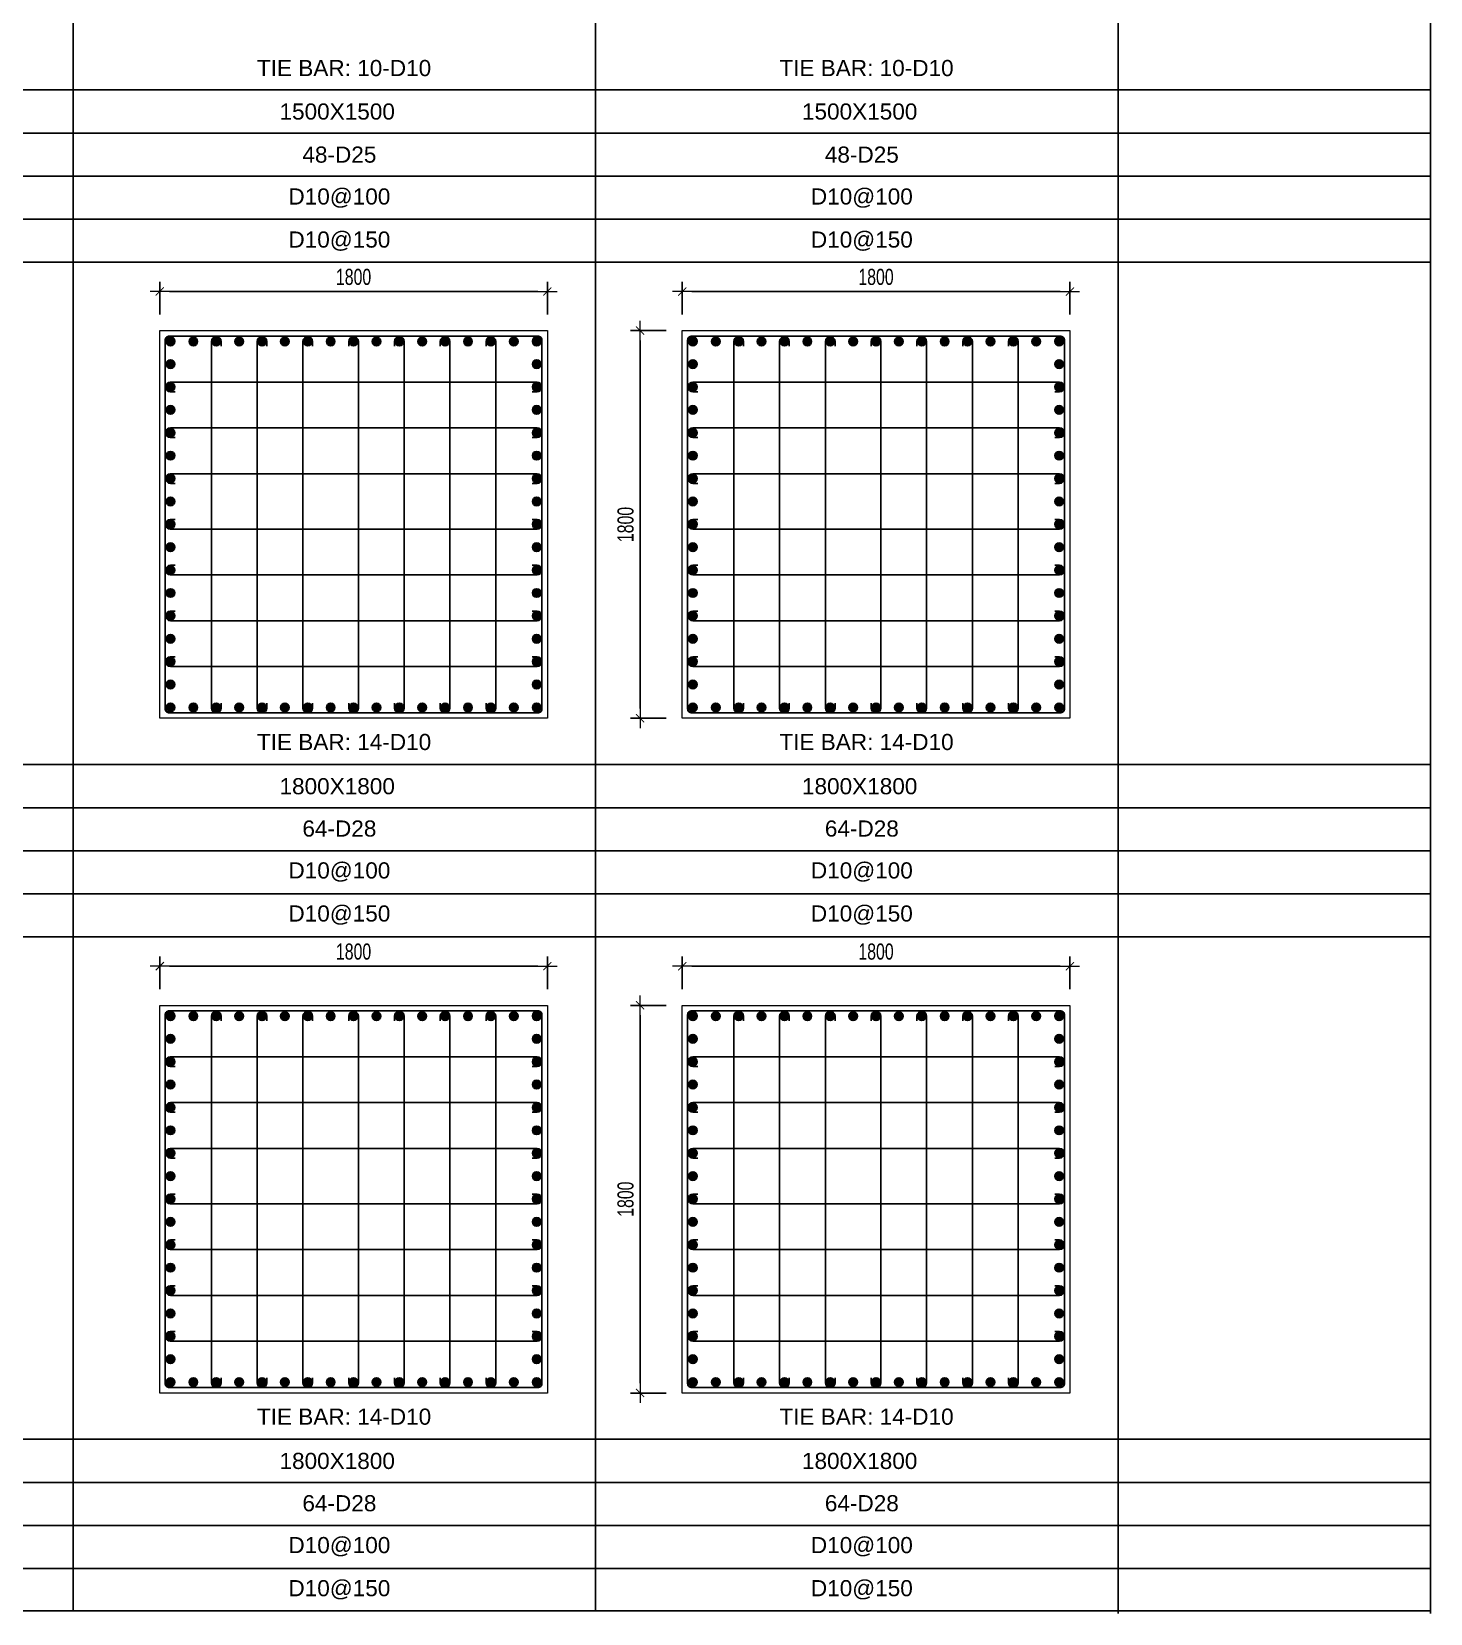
# Model space of a CAD drawing. Header units: millimetres. Extents: x 61878 to 380960, y -19809 to 191918.
# Drawn here: x 372362 to 378857, y 86293 to 93637 of the extents above; entities that cross this region are included whole.
import ezdxf
from ezdxf.enums import TextEntityAlignment as Align

# ---------------------------------------------------------------- set-up
doc = ezdxf.new("R2010")
doc.units = ezdxf.units.MM
doc.linetypes.add('CENTER2', pattern=[1.125, 0.75, -0.125, 0.125, -0.125])
doc.layers.get('Defpoints').update_dxf_attribs({"color": 151, "lineweight": 9})
for name, color, linetype in [('2', 2, 'Continuous'), ('CEN', 1, 'CENTER2'), ('STL', 3, 'Continuous'), ('TIT1', 3, 'Continuous')]:
    doc.layers.add(name, color=color, linetype=linetype)
doc.layers.add('NDC_S_CONTINUOUS', color=3, linetype='Continuous', lineweight=20)
doc.layers.add('NDC_S_DIM', color=1, linetype='Continuous', lineweight=15)
doc.styles.add('NDC_ARIAL', font='arial.ttf', dxfattribs={"width": 0.85})
doc.styles.add('NDC_DIM', font='', dxfattribs={"width": 0.75})
doc.styles.get('NDC_DIM').set_extended_font_data('Dotum')
doc.dimstyles.new('NDC_dim_30', dxfattribs={"dimscale": 30, "dimtxt": 2.5, "dimasz": 1.5, "dimexe": 1.5, "dimexo": 2.5, "dimgap": 1, "dimtad": 1, "dimdec": 0, "dimzin": 0, "dimdsep": 46, "dimtxsty": 'NDC_DIM', "dimblk": 'DIMMARK', "dimcen": 0.09, "dimdle": 1.2, "dimclrd": 1, "dimclre": 1, "dimclrt": 3, "dimadec": 0, "dimazin": 0, "dimtfac": 1, "dimtdec": 0, "dimtix": 1, "dimtofl": 0, "dimtmove": 0, "dimatfit": 3, "dimfxl": 8, "dimfxlon": 1, "dimtolj": 1, "dimtzin": 0, "dimarcsym": 0})

# ---------------------------------------------------------------- blocks, each defined once
blk = doc.blocks.new('DIMMARK')
at = {"layer": 'NDC_S_DIM', "color": 1}
blk.add_line((-1.5, 0), (1, 0), dxfattribs=at)
at = {"layer": 'NDC_S_DIM', "color": 2, "const_width": 0.1}
blk.add_lwpolyline([(-0.42, -0.42), (0.42, 0.42)], dxfattribs=at)
blk = doc.blocks.new('*D1591')
at = {"layer": 'Defpoints', "color": 0, "ltscale": 40, "transparency": 16777216}
for p in [(374757.1, 89297.7), (372957.1, 89116.1), (374757.1, 89116.1)]:
    blk.add_point(p, dxfattribs=at)
at = {"layer": 'NDC_S_DIM', "color": 1, "lineweight": -2, "ltscale": 40, "transparency": 16777216}
for p, q in [((372957.1, 89191.1), (372957.1, 89342.7)), ((374757.1, 89191.1), (374757.1, 89342.7)), ((373002.1, 89297.7), (374712.1, 89297.7))]:
    blk.add_line(p, q, dxfattribs=at)
at = {"layer": 'NDC_S_DIM', "color": 1, "lineweight": -2, "ltscale": 40, "transparency": 16777216, "xscale": 45, "yscale": 45, "zscale": 45, "rotation": 180}
blk.add_blockref('DIMMARK', (372957.1, 89297.7), dxfattribs=at)
at = {"layer": 'NDC_S_DIM', "color": 1, "lineweight": -2, "ltscale": 40, "transparency": 16777216, "xscale": 45, "yscale": 45, "zscale": 45}
blk.add_blockref('DIMMARK', (374757.1, 89297.7), dxfattribs=at)
at = {"layer": 'NDC_S_DIM', "color": 3, "ltscale": 40, "transparency": 16777216, "insert": (373857.1, 89365.3), "char_height": 75, "attachment_point": 5, "style": 'NDC_DIM'}
blk.add_mtext('\\A1;1800', dxfattribs=at)
blk = doc.blocks.new('8')
at = {"layer": '2'}
blk.add_hatch(color=256, dxfattribs=at).paths.add_polyline_path([(20, 0, 0.386127), (1.9, 19.9), (-1.9, 19.9, 0.386127), (-20, 0, 1)])
blk.add_circle((0, 0), 20, dxfattribs=at)
blk = doc.blocks.new('5')
at = {"layer": 'CEN', "rotation": 180}
blk.add_blockref('8', (0, 0), dxfattribs=at)
blk = doc.blocks.new('*U1587')
at = {"layer": 'STL', "xscale": -1, "rotation": 270}
blk.add_blockref('5', (0, 0), dxfattribs=at)
blk = doc.blocks.new('*U1588')
at = {"layer": 'NDC_S_DIM', "color": 0, "linetype": 'ByBlock', "lineweight": -2, "transparency": 16777216}
for p in [(308694.2, 70751.5), (308800.5, 70751.5), (308906.8, 70751.5), (309013.1, 70751.5), (309119.4, 70751.5), (309225.6, 70751.5), (309331.9, 70751.5), (309438.2, 70751.5), (309544.5, 70751.5), (309650.7, 70751.5), (309757, 70751.5), (309863.3, 70751.5), (309969.6, 70751.5), (310075.9, 70751.5), (310182.1, 70751.5), (310288.4, 70751.5), (310394.7, 70751.5)]:
    blk.add_blockref('*U1587', p, dxfattribs=at)
blk = doc.blocks.new('*U1589')
at = {"layer": 'STL', "xscale": -1, "rotation": 270}
blk.add_blockref('5', (0, 0), dxfattribs=at)
blk = doc.blocks.new('*U1590')
at = {"layer": 'NDC_S_DIM', "color": 0, "linetype": 'ByBlock', "lineweight": -2, "transparency": 16777216}
for p in [(308694.2, 70751.5), (308800.5, 70751.5), (308906.8, 70751.5), (309013.1, 70751.5), (309119.4, 70751.5), (309225.6, 70751.5), (309331.9, 70751.5), (309438.2, 70751.5), (309544.5, 70751.5), (309650.7, 70751.5), (309757, 70751.5), (309863.3, 70751.5), (309969.6, 70751.5), (310075.9, 70751.5), (310182.1, 70751.5), (310288.4, 70751.5), (310394.7, 70751.5)]:
    blk.add_blockref('*U1589', p, dxfattribs=at)
blk = doc.blocks.new('*U1583')
at = {"layer": 'STL', "xscale": -1, "rotation": 270}
blk.add_blockref('5', (0, 0), dxfattribs=at)
blk = doc.blocks.new('*U1584')
at = {"layer": 'NDC_S_DIM', "color": 0, "linetype": 'ByBlock', "lineweight": -2, "transparency": 16777216}
for p in [(308694.2, 70751.5), (308800.5, 70751.5), (308906.8, 70751.5), (309013.1, 70751.5), (309119.4, 70751.5), (309225.6, 70751.5), (309331.9, 70751.5), (309438.2, 70751.5), (309544.5, 70751.5), (309650.7, 70751.5), (309757, 70751.5), (309863.3, 70751.5), (309969.6, 70751.5), (310075.9, 70751.5), (310182.1, 70751.5), (310288.4, 70751.5), (310394.7, 70751.5)]:
    blk.add_blockref('*U1583', p, dxfattribs=at)
blk = doc.blocks.new('*U1585')
at = {"layer": 'STL', "xscale": -1, "rotation": 270}
blk.add_blockref('5', (0, 0), dxfattribs=at)
blk = doc.blocks.new('*U1586')
at = {"layer": 'NDC_S_DIM', "color": 0, "linetype": 'ByBlock', "lineweight": -2, "transparency": 16777216}
for p in [(308694.2, 70751.5), (308800.5, 70751.5), (308906.8, 70751.5), (309013.1, 70751.5), (309119.4, 70751.5), (309225.6, 70751.5), (309331.9, 70751.5), (309438.2, 70751.5), (309544.5, 70751.5), (309650.7, 70751.5), (309757, 70751.5), (309863.3, 70751.5), (309969.6, 70751.5), (310075.9, 70751.5), (310182.1, 70751.5), (310288.4, 70751.5), (310394.7, 70751.5)]:
    blk.add_blockref('*U1585', p, dxfattribs=at)
blk = doc.blocks.new('*D1601')
at = {"layer": 'Defpoints', "color": 0, "ltscale": 40, "transparency": 16777216}
for p in [(374757.1, 92430.4), (372957.1, 92248.8), (374757.1, 92248.8)]:
    blk.add_point(p, dxfattribs=at)
at = {"layer": 'NDC_S_DIM', "color": 1, "lineweight": -2, "ltscale": 40, "transparency": 16777216}
for p, q in [((372957.1, 92323.8), (372957.1, 92475.4)), ((374757.1, 92323.8), (374757.1, 92475.4)), ((373002.1, 92430.4), (374712.1, 92430.4))]:
    blk.add_line(p, q, dxfattribs=at)
at = {"layer": 'NDC_S_DIM', "color": 1, "lineweight": -2, "ltscale": 40, "transparency": 16777216, "xscale": 45, "yscale": 45, "zscale": 45, "rotation": 180}
blk.add_blockref('DIMMARK', (372957.1, 92430.4), dxfattribs=at)
at = {"layer": 'NDC_S_DIM', "color": 1, "lineweight": -2, "ltscale": 40, "transparency": 16777216, "xscale": 45, "yscale": 45, "zscale": 45}
blk.add_blockref('DIMMARK', (374757.1, 92430.4), dxfattribs=at)
at = {"layer": 'NDC_S_DIM', "color": 3, "ltscale": 40, "transparency": 16777216, "insert": (373857.1, 92498), "char_height": 75, "attachment_point": 5, "style": 'NDC_DIM'}
blk.add_mtext('\\A1;1800', dxfattribs=at)
blk = doc.blocks.new('*U1595')
at = {"layer": 'STL', "xscale": -1, "rotation": 270}
blk.add_blockref('5', (0, 0), dxfattribs=at)
blk = doc.blocks.new('*U1596')
at = {"layer": 'NDC_S_DIM', "color": 0, "linetype": 'ByBlock', "lineweight": -2, "transparency": 16777216}
for p in [(308694.2, 70751.5), (308800.5, 70751.5), (308906.8, 70751.5), (309013.1, 70751.5), (309119.4, 70751.5), (309225.6, 70751.5), (309331.9, 70751.5), (309438.2, 70751.5), (309544.5, 70751.5), (309650.7, 70751.5), (309757, 70751.5), (309863.3, 70751.5), (309969.6, 70751.5), (310075.9, 70751.5), (310182.1, 70751.5), (310288.4, 70751.5), (310394.7, 70751.5)]:
    blk.add_blockref('*U1595', p, dxfattribs=at)
blk = doc.blocks.new('*U1597')
at = {"layer": 'STL', "xscale": -1, "rotation": 270}
blk.add_blockref('5', (0, 0), dxfattribs=at)
blk = doc.blocks.new('*U1598')
at = {"layer": 'NDC_S_DIM', "color": 0, "linetype": 'ByBlock', "lineweight": -2, "transparency": 16777216}
for p in [(308694.2, 70751.5), (308800.5, 70751.5), (308906.8, 70751.5), (309013.1, 70751.5), (309119.4, 70751.5), (309225.6, 70751.5), (309331.9, 70751.5), (309438.2, 70751.5), (309544.5, 70751.5), (309650.7, 70751.5), (309757, 70751.5), (309863.3, 70751.5), (309969.6, 70751.5), (310075.9, 70751.5), (310182.1, 70751.5), (310288.4, 70751.5), (310394.7, 70751.5)]:
    blk.add_blockref('*U1597', p, dxfattribs=at)
blk = doc.blocks.new('*U1599')
at = {"layer": 'STL', "xscale": -1, "rotation": 270}
blk.add_blockref('5', (0, 0), dxfattribs=at)
blk = doc.blocks.new('*U1600')
at = {"layer": 'NDC_S_DIM', "color": 0, "linetype": 'ByBlock', "lineweight": -2, "transparency": 16777216}
for p in [(308694.2, 70751.5), (308800.5, 70751.5), (308906.8, 70751.5), (309013.1, 70751.5), (309119.4, 70751.5), (309225.6, 70751.5), (309331.9, 70751.5), (309438.2, 70751.5), (309544.5, 70751.5), (309650.7, 70751.5), (309757, 70751.5), (309863.3, 70751.5), (309969.6, 70751.5), (310075.9, 70751.5), (310182.1, 70751.5), (310288.4, 70751.5), (310394.7, 70751.5)]:
    blk.add_blockref('*U1599', p, dxfattribs=at)
blk = doc.blocks.new('*U1593')
at = {"layer": 'STL', "xscale": -1, "rotation": 270}
blk.add_blockref('5', (0, 0), dxfattribs=at)
blk = doc.blocks.new('*U1594')
at = {"layer": 'NDC_S_DIM', "color": 0, "linetype": 'ByBlock', "lineweight": -2, "transparency": 16777216}
for p in [(308694.2, 70751.5), (308800.5, 70751.5), (308906.8, 70751.5), (309013.1, 70751.5), (309119.4, 70751.5), (309225.6, 70751.5), (309331.9, 70751.5), (309438.2, 70751.5), (309544.5, 70751.5), (309650.7, 70751.5), (309757, 70751.5), (309863.3, 70751.5), (309969.6, 70751.5), (310075.9, 70751.5), (310182.1, 70751.5), (310288.4, 70751.5), (310394.7, 70751.5)]:
    blk.add_blockref('*U1593', p, dxfattribs=at)
blk = doc.blocks.new('*D1681')
at = {"layer": 'Defpoints', "color": 0, "ltscale": 40, "transparency": 16777216}
for p in [(377183.2, 89297.7), (375383.2, 89116.1), (377183.2, 89116.1)]:
    blk.add_point(p, dxfattribs=at)
at = {"layer": 'NDC_S_DIM', "color": 1, "lineweight": -2, "ltscale": 40, "transparency": 16777216}
for p, q in [((375383.2, 89191.1), (375383.2, 89342.7)), ((377183.2, 89191.1), (377183.2, 89342.7)), ((375428.2, 89297.7), (377138.2, 89297.7))]:
    blk.add_line(p, q, dxfattribs=at)
at = {"layer": 'NDC_S_DIM', "color": 1, "lineweight": -2, "ltscale": 40, "transparency": 16777216, "xscale": 45, "yscale": 45, "zscale": 45, "rotation": 180}
blk.add_blockref('DIMMARK', (375383.2, 89297.7), dxfattribs=at)
at = {"layer": 'NDC_S_DIM', "color": 1, "lineweight": -2, "ltscale": 40, "transparency": 16777216, "xscale": 45, "yscale": 45, "zscale": 45}
blk.add_blockref('DIMMARK', (377183.2, 89297.7), dxfattribs=at)
at = {"layer": 'NDC_S_DIM', "color": 3, "ltscale": 40, "transparency": 16777216, "insert": (376283.2, 89365.3), "char_height": 75, "attachment_point": 5, "style": 'NDC_DIM'}
blk.add_mtext('\\A1;1800', dxfattribs=at)
blk = doc.blocks.new('*D1682')
at = {"layer": 'Defpoints', "color": 0, "ltscale": 40, "transparency": 16777216}
for p in [(375383.2, 89116.1), (375187.8, 87316.1), (375383.2, 87316.1)]:
    blk.add_point(p, dxfattribs=at)
at = {"layer": 'NDC_S_DIM', "color": 1, "lineweight": -2, "ltscale": 40, "transparency": 16777216}
for p, q in [((375308.2, 89116.1), (375142.8, 89116.1)), ((375187.8, 89071.1), (375187.8, 87361.1)), ((375308.2, 87316.1), (375142.8, 87316.1))]:
    blk.add_line(p, q, dxfattribs=at)
at = {"layer": 'NDC_S_DIM', "color": 1, "lineweight": -2, "ltscale": 40, "transparency": 16777216, "xscale": 45, "yscale": 45, "zscale": 45}
for p, rotation in [((375187.8, 89116.1), 90), ((375187.8, 87316.1), 270)]:
    blk.add_blockref('DIMMARK', p, dxfattribs=dict(at, rotation=rotation))
at = {"layer": 'NDC_S_DIM', "color": 3, "ltscale": 40, "transparency": 16777216, "insert": (375120.2, 88216.1), "char_height": 75, "attachment_point": 5, "rotation": 90, "style": 'NDC_DIM'}
blk.add_mtext('\\A1;1800', dxfattribs=at)
blk = doc.blocks.new('*U1661')
at = {"layer": 'STL', "xscale": -1, "rotation": 270}
blk.add_blockref('5', (0, 0), dxfattribs=at)
blk = doc.blocks.new('*U1662')
at = {"layer": 'NDC_S_DIM', "color": 0, "linetype": 'ByBlock', "lineweight": -2, "transparency": 16777216}
for p in [(308694.2, 70751.5), (308800.5, 70751.5), (308906.8, 70751.5), (309013.1, 70751.5), (309119.4, 70751.5), (309225.6, 70751.5), (309331.9, 70751.5), (309438.2, 70751.5), (309544.5, 70751.5), (309650.7, 70751.5), (309757, 70751.5), (309863.3, 70751.5), (309969.6, 70751.5), (310075.9, 70751.5), (310182.1, 70751.5), (310288.4, 70751.5), (310394.7, 70751.5)]:
    blk.add_blockref('*U1661', p, dxfattribs=at)
blk = doc.blocks.new('*U1663')
at = {"layer": 'STL', "xscale": -1, "rotation": 270}
blk.add_blockref('5', (0, 0), dxfattribs=at)
blk = doc.blocks.new('*U1664')
at = {"layer": 'NDC_S_DIM', "color": 0, "linetype": 'ByBlock', "lineweight": -2, "transparency": 16777216}
for p in [(308694.2, 70751.5), (308800.5, 70751.5), (308906.8, 70751.5), (309013.1, 70751.5), (309119.4, 70751.5), (309225.6, 70751.5), (309331.9, 70751.5), (309438.2, 70751.5), (309544.5, 70751.5), (309650.7, 70751.5), (309757, 70751.5), (309863.3, 70751.5), (309969.6, 70751.5), (310075.9, 70751.5), (310182.1, 70751.5), (310288.4, 70751.5), (310394.7, 70751.5)]:
    blk.add_blockref('*U1663', p, dxfattribs=at)
blk = doc.blocks.new('*U1671')
at = {"layer": 'STL', "xscale": -1, "rotation": 270}
blk.add_blockref('5', (0, 0), dxfattribs=at)
blk = doc.blocks.new('*U1672')
at = {"layer": 'NDC_S_DIM', "color": 0, "linetype": 'ByBlock', "lineweight": -2, "transparency": 16777216}
for p in [(308694.2, 70751.5), (308800.5, 70751.5), (308906.8, 70751.5), (309013.1, 70751.5), (309119.4, 70751.5), (309225.6, 70751.5), (309331.9, 70751.5), (309438.2, 70751.5), (309544.5, 70751.5), (309650.7, 70751.5), (309757, 70751.5), (309863.3, 70751.5), (309969.6, 70751.5), (310075.9, 70751.5), (310182.1, 70751.5), (310288.4, 70751.5), (310394.7, 70751.5)]:
    blk.add_blockref('*U1671', p, dxfattribs=at)
blk = doc.blocks.new('*U1659')
at = {"layer": 'STL', "xscale": -1, "rotation": 270}
blk.add_blockref('5', (0, 0), dxfattribs=at)
blk = doc.blocks.new('*U1660')
at = {"layer": 'NDC_S_DIM', "color": 0, "linetype": 'ByBlock', "lineweight": -2, "transparency": 16777216}
for p in [(308694.2, 70751.5), (308800.5, 70751.5), (308906.8, 70751.5), (309013.1, 70751.5), (309119.4, 70751.5), (309225.6, 70751.5), (309331.9, 70751.5), (309438.2, 70751.5), (309544.5, 70751.5), (309650.7, 70751.5), (309757, 70751.5), (309863.3, 70751.5), (309969.6, 70751.5), (310075.9, 70751.5), (310182.1, 70751.5), (310288.4, 70751.5), (310394.7, 70751.5)]:
    blk.add_blockref('*U1659', p, dxfattribs=at)
blk = doc.blocks.new('*D1679')
at = {"layer": 'Defpoints', "color": 0, "ltscale": 40, "transparency": 16777216}
for p in [(377183.2, 92430.4), (375383.2, 92248.8), (377183.2, 92248.8)]:
    blk.add_point(p, dxfattribs=at)
at = {"layer": 'NDC_S_DIM', "color": 1, "lineweight": -2, "ltscale": 40, "transparency": 16777216}
for p, q in [((375383.2, 92323.8), (375383.2, 92475.4)), ((377183.2, 92323.8), (377183.2, 92475.4)), ((375428.2, 92430.4), (377138.2, 92430.4))]:
    blk.add_line(p, q, dxfattribs=at)
at = {"layer": 'NDC_S_DIM', "color": 1, "lineweight": -2, "ltscale": 40, "transparency": 16777216, "xscale": 45, "yscale": 45, "zscale": 45, "rotation": 180}
blk.add_blockref('DIMMARK', (375383.2, 92430.4), dxfattribs=at)
at = {"layer": 'NDC_S_DIM', "color": 1, "lineweight": -2, "ltscale": 40, "transparency": 16777216, "xscale": 45, "yscale": 45, "zscale": 45}
blk.add_blockref('DIMMARK', (377183.2, 92430.4), dxfattribs=at)
at = {"layer": 'NDC_S_DIM', "color": 3, "ltscale": 40, "transparency": 16777216, "insert": (376283.2, 92498), "char_height": 75, "attachment_point": 5, "style": 'NDC_DIM'}
blk.add_mtext('\\A1;1800', dxfattribs=at)
blk = doc.blocks.new('*D1680')
at = {"layer": 'Defpoints', "color": 0, "ltscale": 40, "transparency": 16777216}
for p in [(375383.2, 92248.8), (375187.8, 90448.8), (375383.2, 90448.8)]:
    blk.add_point(p, dxfattribs=at)
at = {"layer": 'NDC_S_DIM', "color": 1, "lineweight": -2, "ltscale": 40, "transparency": 16777216}
for p, q in [((375308.2, 92248.8), (375142.8, 92248.8)), ((375187.8, 92203.8), (375187.8, 90493.8)), ((375308.2, 90448.8), (375142.8, 90448.8))]:
    blk.add_line(p, q, dxfattribs=at)
at = {"layer": 'NDC_S_DIM', "color": 1, "lineweight": -2, "ltscale": 40, "transparency": 16777216, "xscale": 45, "yscale": 45, "zscale": 45}
for p, rotation in [((375187.8, 92248.8), 90), ((375187.8, 90448.8), 270)]:
    blk.add_blockref('DIMMARK', p, dxfattribs=dict(at, rotation=rotation))
at = {"layer": 'NDC_S_DIM', "color": 3, "ltscale": 40, "transparency": 16777216, "insert": (375120.2, 91348.8), "char_height": 75, "attachment_point": 5, "rotation": 90, "style": 'NDC_DIM'}
blk.add_mtext('\\A1;1800', dxfattribs=at)
blk = doc.blocks.new('*U1667')
at = {"layer": 'STL', "xscale": -1, "rotation": 270}
blk.add_blockref('5', (0, 0), dxfattribs=at)
blk = doc.blocks.new('*U1668')
at = {"layer": 'NDC_S_DIM', "color": 0, "linetype": 'ByBlock', "lineweight": -2, "transparency": 16777216}
for p in [(308694.2, 70751.5), (308800.5, 70751.5), (308906.8, 70751.5), (309013.1, 70751.5), (309119.4, 70751.5), (309225.6, 70751.5), (309331.9, 70751.5), (309438.2, 70751.5), (309544.5, 70751.5), (309650.7, 70751.5), (309757, 70751.5), (309863.3, 70751.5), (309969.6, 70751.5), (310075.9, 70751.5), (310182.1, 70751.5), (310288.4, 70751.5), (310394.7, 70751.5)]:
    blk.add_blockref('*U1667', p, dxfattribs=at)
blk = doc.blocks.new('*U1669')
at = {"layer": 'STL', "xscale": -1, "rotation": 270}
blk.add_blockref('5', (0, 0), dxfattribs=at)
blk = doc.blocks.new('*U1670')
at = {"layer": 'NDC_S_DIM', "color": 0, "linetype": 'ByBlock', "lineweight": -2, "transparency": 16777216}
for p in [(308694.2, 70751.5), (308800.5, 70751.5), (308906.8, 70751.5), (309013.1, 70751.5), (309119.4, 70751.5), (309225.6, 70751.5), (309331.9, 70751.5), (309438.2, 70751.5), (309544.5, 70751.5), (309650.7, 70751.5), (309757, 70751.5), (309863.3, 70751.5), (309969.6, 70751.5), (310075.9, 70751.5), (310182.1, 70751.5), (310288.4, 70751.5), (310394.7, 70751.5)]:
    blk.add_blockref('*U1669', p, dxfattribs=at)
blk = doc.blocks.new('*U1633')
at = {"layer": 'STL', "xscale": -1, "rotation": 270}
blk.add_blockref('5', (0, 0), dxfattribs=at)
blk = doc.blocks.new('*U1634')
at = {"layer": 'NDC_S_DIM', "color": 0, "linetype": 'ByBlock', "lineweight": -2, "transparency": 16777216}
for p in [(308694.2, 70751.5), (308800.5, 70751.5), (308906.8, 70751.5), (309013.1, 70751.5), (309119.4, 70751.5), (309225.6, 70751.5), (309331.9, 70751.5), (309438.2, 70751.5), (309544.5, 70751.5), (309650.7, 70751.5), (309757, 70751.5), (309863.3, 70751.5), (309969.6, 70751.5), (310075.9, 70751.5), (310182.1, 70751.5), (310288.4, 70751.5), (310394.7, 70751.5)]:
    blk.add_blockref('*U1633', p, dxfattribs=at)
blk = doc.blocks.new('*U1665')
at = {"layer": 'STL', "xscale": -1, "rotation": 270}
blk.add_blockref('5', (0, 0), dxfattribs=at)
blk = doc.blocks.new('*U1666')
at = {"layer": 'NDC_S_DIM', "color": 0, "linetype": 'ByBlock', "lineweight": -2, "transparency": 16777216}
for p in [(308694.2, 70751.5), (308800.5, 70751.5), (308906.8, 70751.5), (309013.1, 70751.5), (309119.4, 70751.5), (309225.6, 70751.5), (309331.9, 70751.5), (309438.2, 70751.5), (309544.5, 70751.5), (309650.7, 70751.5), (309757, 70751.5), (309863.3, 70751.5), (309969.6, 70751.5), (310075.9, 70751.5), (310182.1, 70751.5), (310288.4, 70751.5), (310394.7, 70751.5)]:
    blk.add_blockref('*U1665', p, dxfattribs=at)

msp = doc.modelspace()

# ---------------------------------------------------------------- linework, layer by layer
at = {"layer": '2', "lineweight": -2, "ltscale": 1000}
for points in [[(374732.1, 92203.8), (374732.1, 90493.8, -0.414214), (374712.1, 90473.8), (373002.1, 90473.8, -0.414214), (372982.1, 90493.8), (372982.1, 92203.8, -0.414214), (373002.1, 92223.8), (374712.1, 92223.8, -0.414214)], [(377158.2, 92203.8), (377158.2, 90493.8, -0.414214), (377138.2, 90473.8), (375428.2, 90473.8, -0.414214), (375408.2, 90493.8), (375408.2, 92203.8, -0.414214), (375428.2, 92223.8), (377138.2, 92223.8, -0.414214)], [(374732.1, 89071.1), (374732.1, 87361.1, -0.414214), (374712.1, 87341.1), (373002.1, 87341.1, -0.414214), (372982.1, 87361.1), (372982.1, 89071.1, -0.414214), (373002.1, 89091.1), (374712.1, 89091.1, -0.414214)], [(377158.2, 89071.1), (377158.2, 87361.1, -0.414214), (377138.2, 87341.1), (375428.2, 87341.1, -0.414214), (375408.2, 87361.1), (375408.2, 89071.1, -0.414214), (375428.2, 89091.1), (377138.2, 89091.1, -0.414214)]]:
    msp.add_lwpolyline(points, format="xyb", close=True, dxfattribs=at)
at = {"layer": '2'}
for points in [[(373241.9, 90518.5), (373241.9, 90496.3, -1), (373196.9, 90496.3), (373196.9, 92198.3, -1), (373241.9, 92198.3), (373241.9, 92176.2)], [(373454.5, 90518.5), (373454.5, 90496.3, -1), (373409.4, 90496.3), (373409.4, 92198.3, -1), (373454.5, 92198.3), (373454.5, 92176.2)], [(373667, 90518.5), (373667, 90496.3, -1), (373622, 90496.3), (373622, 92198.3, -1), (373667, 92198.3), (373667, 92176.2)], [(373834.6, 90518.5), (373834.6, 90496.3, 1), (373879.6, 90496.3), (373879.6, 92198.3, 1), (373834.6, 92198.3), (373834.6, 92176.2)], [(374047.1, 90518.5), (374047.1, 90496.3, 1), (374092.1, 90496.3), (374092.1, 92198.3, 1), (374047.1, 92198.3), (374047.1, 92176.2)], [(374259.7, 90518.5), (374259.7, 90496.3, 1), (374304.7, 90496.3), (374304.7, 92198.3, 1), (374259.7, 92198.3), (374259.7, 92176.2)], [(374472.2, 90518.5), (374472.2, 90496.3, 1), (374517.2, 90496.3), (374517.2, 92198.3, 1), (374472.2, 92198.3), (374472.2, 92176.2)], [(375668, 90518.5), (375668, 90496.3, -1), (375623, 90496.3), (375623, 92198.3, -1), (375668, 92198.3), (375668, 92176.2)], [(375880.5, 90518.5), (375880.5, 90496.3, -1), (375835.5, 90496.3), (375835.5, 92198.3, -1), (375880.5, 92198.3), (375880.5, 92176.2)], [(376093.1, 90518.5), (376093.1, 90496.3, -1), (376048.1, 90496.3), (376048.1, 92198.3, -1), (376093.1, 92198.3), (376093.1, 92176.2)], [(376260.6, 90518.5), (376260.6, 90496.3, 1), (376305.7, 90496.3), (376305.7, 92198.3, 1), (376260.6, 92198.3), (376260.6, 92176.2)], [(376473.2, 90518.5), (376473.2, 90496.3, 1), (376518.2, 90496.3), (376518.2, 92198.3, 1), (376473.2, 92198.3), (376473.2, 92176.2)], [(376685.8, 90518.5), (376685.8, 90496.3, 1), (376730.8, 90496.3), (376730.8, 92198.3, 1), (376685.8, 92198.3), (376685.8, 92176.2)], [(376898.3, 90518.5), (376898.3, 90496.3, 1), (376943.3, 90496.3), (376943.3, 92198.3, 1), (376898.3, 92198.3), (376898.3, 92176.2)], [(373029, 91964.7), (373006.8, 91964.7, -1), (373006.8, 92009.7), (374708.9, 92009.7, -1), (374708.9, 91964.7), (374686.7, 91964.7)], [(375455.1, 91964.7), (375432.9, 91964.7, -1), (375432.9, 92009.7), (377135, 92009.7, -1), (377135, 91964.7), (377112.8, 91964.7)], [(373029, 91752.2), (373006.8, 91752.2, -1), (373006.8, 91797.2), (374708.9, 91797.2, -1), (374708.9, 91752.2), (374686.7, 91752.2)], [(375455.1, 91752.2), (375432.9, 91752.2, -1), (375432.9, 91797.2), (377135, 91797.2, -1), (377135, 91752.2), (377112.8, 91752.2)], [(373029, 91539.6), (373006.8, 91539.6, -1), (373006.8, 91584.6), (374708.9, 91584.6, -1), (374708.9, 91539.6), (374686.7, 91539.6)], [(375455.1, 91539.6), (375432.9, 91539.6, -1), (375432.9, 91584.6), (377135, 91584.6, -1), (377135, 91539.6), (377112.8, 91539.6)], [(373029, 91372.1), (373006.8, 91372.1, 1), (373006.8, 91327), (374708.9, 91327, 1), (374708.9, 91372.1), (374686.7, 91372.1)], [(375455.1, 91372.1), (375432.9, 91372.1, 1), (375432.9, 91327), (377135, 91327, 1), (377135, 91372.1), (377112.8, 91372.1)], [(373029, 91159.5), (373006.8, 91159.5, 1), (373006.8, 91114.5), (374708.9, 91114.5, 1), (374708.9, 91159.5), (374686.7, 91159.5)], [(375455.1, 91159.5), (375432.9, 91159.5, 1), (375432.9, 91114.5), (377135, 91114.5, 1), (377135, 91159.5), (377112.8, 91159.5)], [(373029, 90946.9), (373006.8, 90946.9, 1), (373006.8, 90901.9), (374708.9, 90901.9, 1), (374708.9, 90946.9), (374686.7, 90946.9)], [(375455.1, 90946.9), (375432.9, 90946.9, 1), (375432.9, 90901.9), (377135, 90901.9, 1), (377135, 90946.9), (377112.8, 90946.9)], [(373029, 90734.4), (373006.8, 90734.4, 1), (373006.8, 90689.4), (374708.9, 90689.4, 1), (374708.9, 90734.4), (374686.7, 90734.4)], [(375455.1, 90734.4), (375432.9, 90734.4, 1), (375432.9, 90689.4), (377135, 90689.4, 1), (377135, 90734.4), (377112.8, 90734.4)], [(373241.9, 87385.8), (373241.9, 87363.6, -1), (373196.9, 87363.6), (373196.9, 89065.6, -1), (373241.9, 89065.6), (373241.9, 89043.5)], [(373454.5, 87385.8), (373454.5, 87363.6, -1), (373409.4, 87363.6), (373409.4, 89065.6, -1), (373454.5, 89065.6), (373454.5, 89043.5)], [(373667, 87385.8), (373667, 87363.6, -1), (373622, 87363.6), (373622, 89065.6, -1), (373667, 89065.6), (373667, 89043.5)], [(373834.6, 87385.8), (373834.6, 87363.6, 1), (373879.6, 87363.6), (373879.6, 89065.6, 1), (373834.6, 89065.6), (373834.6, 89043.5)], [(374047.1, 87385.8), (374047.1, 87363.6, 1), (374092.1, 87363.6), (374092.1, 89065.6, 1), (374047.1, 89065.6), (374047.1, 89043.5)], [(374259.7, 87385.8), (374259.7, 87363.6, 1), (374304.7, 87363.6), (374304.7, 89065.6, 1), (374259.7, 89065.6), (374259.7, 89043.5)], [(374472.2, 87385.8), (374472.2, 87363.6, 1), (374517.2, 87363.6), (374517.2, 89065.6, 1), (374472.2, 89065.6), (374472.2, 89043.5)], [(375668, 87385.8), (375668, 87363.6, -1), (375623, 87363.6), (375623, 89065.6, -1), (375668, 89065.6), (375668, 89043.5)], [(375880.5, 87385.8), (375880.5, 87363.6, -1), (375835.5, 87363.6), (375835.5, 89065.6, -1), (375880.5, 89065.6), (375880.5, 89043.5)], [(376093.1, 87385.8), (376093.1, 87363.6, -1), (376048.1, 87363.6), (376048.1, 89065.6, -1), (376093.1, 89065.6), (376093.1, 89043.5)], [(376260.6, 87385.8), (376260.6, 87363.6, 1), (376305.7, 87363.6), (376305.7, 89065.6, 1), (376260.6, 89065.6), (376260.6, 89043.5)], [(376473.2, 87385.8), (376473.2, 87363.6, 1), (376518.2, 87363.6), (376518.2, 89065.6, 1), (376473.2, 89065.6), (376473.2, 89043.5)], [(376685.8, 87385.8), (376685.8, 87363.6, 1), (376730.8, 87363.6), (376730.8, 89065.6, 1), (376685.8, 89065.6), (376685.8, 89043.5)], [(376898.3, 87385.8), (376898.3, 87363.6, 1), (376943.3, 87363.6), (376943.3, 89065.6, 1), (376898.3, 89065.6), (376898.3, 89043.5)], [(373029, 88832), (373006.8, 88832, -1), (373006.8, 88877), (374708.9, 88877, -1), (374708.9, 88832), (374686.7, 88832)], [(375455.1, 88832), (375432.9, 88832, -1), (375432.9, 88877), (377135, 88877, -1), (377135, 88832), (377112.8, 88832)], [(373029, 88619.5), (373006.8, 88619.5, -1), (373006.8, 88664.5), (374708.9, 88664.5, -1), (374708.9, 88619.5), (374686.7, 88619.5)], [(375455.1, 88619.5), (375432.9, 88619.5, -1), (375432.9, 88664.5), (377135, 88664.5, -1), (377135, 88619.5), (377112.8, 88619.5)], [(373029, 88406.9), (373006.8, 88406.9, -1), (373006.8, 88451.9), (374708.9, 88451.9, -1), (374708.9, 88406.9), (374686.7, 88406.9)], [(375455.1, 88406.9), (375432.9, 88406.9, -1), (375432.9, 88451.9), (377135, 88451.9, -1), (377135, 88406.9), (377112.8, 88406.9)], [(373029, 88239.4), (373006.8, 88239.4, 1), (373006.8, 88194.3), (374708.9, 88194.3, 1), (374708.9, 88239.4), (374686.7, 88239.4)], [(375455.1, 88239.4), (375432.9, 88239.4, 1), (375432.9, 88194.3), (377135, 88194.3, 1), (377135, 88239.4), (377112.8, 88239.4)], [(373029, 88026.8), (373006.8, 88026.8, 1), (373006.8, 87981.8), (374708.9, 87981.8, 1), (374708.9, 88026.8), (374686.7, 88026.8)], [(375455.1, 88026.8), (375432.9, 88026.8, 1), (375432.9, 87981.8), (377135, 87981.8, 1), (377135, 88026.8), (377112.8, 88026.8)], [(373029, 87814.2), (373006.8, 87814.2, 1), (373006.8, 87769.2), (374708.9, 87769.2, 1), (374708.9, 87814.2), (374686.7, 87814.2)], [(375455.1, 87814.2), (375432.9, 87814.2, 1), (375432.9, 87769.2), (377135, 87769.2, 1), (377135, 87814.2), (377112.8, 87814.2)], [(373029, 87601.7), (373006.8, 87601.7, 1), (373006.8, 87556.7), (374708.9, 87556.7, 1), (374708.9, 87601.7), (374686.7, 87601.7)], [(375455.1, 87601.7), (375432.9, 87601.7, 1), (375432.9, 87556.7), (377135, 87556.7, 1), (377135, 87601.7), (377112.8, 87601.7)]]:
    msp.add_lwpolyline(points, format="xyb", dxfattribs=at)
at = {"layer": 'NDC_S_CONTINUOUS', "ltscale": 70}
for points in [[(374757.1, 92248.8), (374757.1, 90448.8), (372957.1, 90448.8), (372957.1, 92248.8), (374757.1, 92248.8)], [(377183.2, 92248.8), (377183.2, 90448.8), (375383.2, 90448.8), (375383.2, 92248.8), (377183.2, 92248.8)], [(374757.1, 89116.1), (374757.1, 87316.1), (372957.1, 87316.1), (372957.1, 89116.1), (374757.1, 89116.1)], [(377183.2, 89116.1), (377183.2, 87316.1), (375383.2, 87316.1), (375383.2, 89116.1), (377183.2, 89116.1)]]:
    msp.add_lwpolyline(points, dxfattribs=at)
at = {"layer": 'TIT1'}
for p, q in [((372555.2, 102204.5), (372555.2, 86304.5)), ((372555.2, 102204.5), (372555.2, 86304.5)), ((374981.3, 102204.5), (374981.3, 86304.5)), ((377407.4, 102204.5), (377407.4, 86292.9)), ((378857.4, 102204.5), (378857.4, 86292.9)), ((378857.4, 92566.4), (365277, 92566.4)), ((378857.4, 89433.7), (365277, 89433.7))]:
    msp.add_line(p, q, dxfattribs=at)
at = {"layer": 'TIT1', "color": 8}
for p, q in [((378857.4, 93366.4), (365277, 93366.4)), ((378857.4, 93166.4), (365277, 93166.4)), ((378857.4, 92966.4), (365277, 92966.4)), ((378857.4, 92766.4), (365277, 92766.4)), ((378857.4, 90233.7), (365277, 90233.7)), ((378857.4, 90033.7), (365277, 90033.7)), ((378857.4, 89833.7), (365277, 89833.7)), ((378857.4, 89633.7), (365277, 89633.7)), ((378857.4, 87101), (365277, 87101)), ((378857.4, 86901), (365277, 86901)), ((378857.4, 86701), (365277, 86701)), ((378857.4, 86501), (365277, 86501))]:
    msp.add_line(p, q, dxfattribs=at)
at = {"layer": 'TIT1', "ltscale": 40}
msp.add_line((363365.1, 86304.5), (378857.4, 86304.5), dxfattribs=at)

# ---------------------------------------------------------------- block references
at = {"layer": 'NDC_S_DIM', "xscale": -1}
for name, p, rotation in [('*U1600', (302255.3, -218194.9), 270), ('*U1594', (303955.8, -218194.9), 270), ('*U1634', (304681.4, -218194.9), 270), ('*U1666', (306381.8, -218194.9), 270), ('*U1598', (64312.6, 161250.9), 180), ('*U1670', (66738.7, 161250.9), 180), ('*U1584', (302255.3, -221327.6), 270), ('*U1586', (303955.8, -221327.6), 270), ('*U1672', (304681.4, -221327.6), 270), ('*U1660', (306381.8, -221327.6), 270), ('*U1590', (64312.6, 158118.2), 180), ('*U1664', (66738.7, 158118.2), 180)]:
    msp.add_blockref(name, p, dxfattribs=dict(at, rotation=rotation))
at = {"layer": 'NDC_S_DIM'}
for name, p in [('*U1596', (64312.6, 21446.8)), ('*U1668', (66738.7, 21446.8)), ('*U1588', (64312.6, 18314.1)), ('*U1662', (66738.7, 18314.1))]:
    msp.add_blockref(name, p, dxfattribs=at)

# ---------------------------------------------------------------- texts
at = {"layer": 'TIT1', "style": 'NDC_ARIAL'}
for s, p in [('TIE BAR: 10-D10', (373812.9, 93468.2)), ('TIE BAR: 10-D10', (376239, 93468.2)), ('1500X1500', (373781.1, 93266.3)), ('1500X1500', (376207.2, 93266.3)), ('48-D25', (373791.2, 93066.3)), ('48-D25', (376217.3, 93066.3)), ('D10@100', (373791.2, 92866.3)), ('D10@100', (376217.3, 92866.3)), ('D10@150', (373791.2, 92666.3)), ('D10@150', (376217.3, 92666.3)), ('TIE BAR: 14-D10', (373812.9, 90339)), ('TIE BAR: 14-D10', (376239, 90339)), ('64-D28', (373791.2, 89937.1)), ('64-D28', (376217.3, 89937.1)), ('D10@100', (373791.2, 89737.1)), ('D10@100', (376217.3, 89737.1)), ('D10@150', (373791.2, 89537.1)), ('D10@150', (376217.3, 89537.1)), ('TIE BAR: 14-D10', (373812.9, 87206.3)), ('TIE BAR: 14-D10', (376239, 87206.3)), ('64-D28', (373791.2, 86804.4)), ('64-D28', (376217.3, 86804.4)), ('D10@100', (373791.2, 86604.4)), ('D10@100', (376217.3, 86604.4)), ('D10@150', (373791.2, 86404.4)), ('D10@150', (376217.3, 86404.4))]:
    msp.add_text(s, height=75, dxfattribs=at).set_placement(p, align=Align.MIDDLE)
at = {"layer": 'TIT1', "color": 6, "style": 'NDC_ARIAL'}
for p in [(373781.1, 90133.6), (376207.2, 90133.6), (373781.1, 87000.8), (376207.2, 87000.8)]:
    msp.add_text('1800X1800', height=75, dxfattribs=at).set_placement(p, align=Align.MIDDLE)

# ---------------------------------------------------------------- dimensions: what is measured, and where the dimension line sits
at = {"layer": 'NDC_S_DIM', "ltscale": 40}
for base, p1, p2, picture, middle in [((374757.1, 92430.4), (372957.1, 92248.8), (374757.1, 92248.8), '*D1601', (373857.1, 92498)), ((377183.2, 92430.4), (375383.2, 92248.8), (377183.2, 92248.8), '*D1679', (376283.2, 92498)), ((374757.1, 89297.7), (372957.1, 89116.1), (374757.1, 89116.1), '*D1591', (373857.1, 89365.3)), ((377183.2, 89297.7), (375383.2, 89116.1), (377183.2, 89116.1), '*D1681', (376283.2, 89365.3))]:
    dim = msp.add_linear_dim(base=base, p1=p1, p2=p2, dimstyle='NDC_dim_30', dxfattribs=at)
    dim.commit()
    dim.dimension.update_dxf_attribs({"geometry": picture, "text_midpoint": middle})
for base, p1, p2, picture, middle in [((375187.8, 90448.8), (375383.2, 92248.8), (375383.2, 90448.8), '*D1680', (375120.2, 91348.8)), ((375187.8, 87316.1), (375383.2, 89116.1), (375383.2, 87316.1), '*D1682', (375120.2, 88216.1))]:
    dim = msp.add_linear_dim(base=base, p1=p1, p2=p2, angle=90, dimstyle='NDC_dim_30', dxfattribs=at)
    dim.commit()
    dim.dimension.update_dxf_attribs({"geometry": picture, "text_midpoint": middle})

doc.saveas('drawing.dxf')
